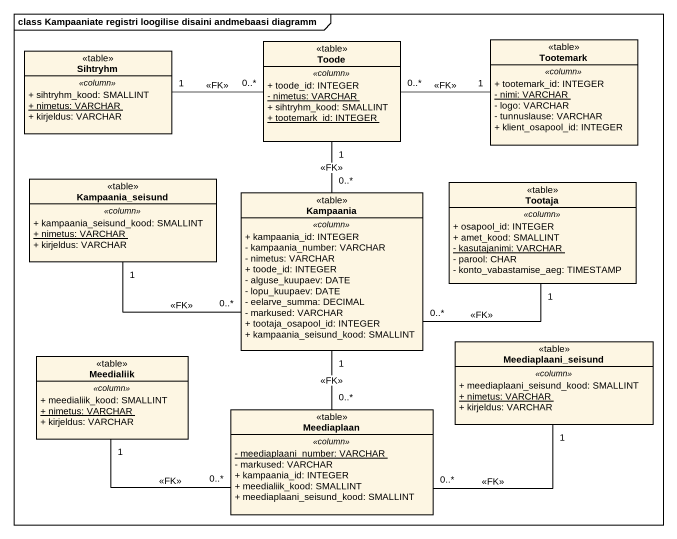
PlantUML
@startuml
mainframe class Kampaaniate registri loogilise disaini andmebaasi diagramm
hide circle
hide empty members
skinparam classAttributeIconSize 0
class Sihtryhm <<table>> {
  .. <<column>> ..
  + sihtryhm_kood: SMALLINT
  {static} + nimetus: VARCHAR
  + kirjeldus: VARCHAR
}
class Toode <<table>> {
  .. <<column>> ..
  + toode_id: INTEGER
  {static} - nimetus: VARCHAR
  + sihtryhm_kood: SMALLINT
  {static} + tootemark_id: INTEGER
}
class Tootemark <<table>> {
  .. <<column>> ..
  + tootemark_id: INTEGER
  {static} - nimi: VARCHAR
  - logo: VARCHAR
  - tunnuslause: VARCHAR
  + klient_osapool_id: INTEGER
}
class Kampaania_seisund <<table>> {
  .. <<column>> ..
  + kampaania_seisund_kood: SMALLINT
  {static} + nimetus: VARCHAR
  + kirjeldus: VARCHAR
}
class Tootaja <<table>> {
  .. <<column>> ..
  + osapool_id: INTEGER
  + amet_kood: SMALLINT
  {static} - kasutajanimi: VARCHAR
  - parool: CHAR
  - konto_vabastamise_aeg: TIMESTAMP
}
class Kampaania <<table>> {
  .. <<column>> ..
  + kampaania_id: INTEGER
  - kampaania_number: VARCHAR
  - nimetus: VARCHAR
  + toode_id: INTEGER
  - alguse_kuupaev: DATE
  - lopu_kuupaev: DATE
  - eelarve_summa: DECIMAL
  - markused: VARCHAR
  + tootaja_osapool_id: INTEGER
  + kampaania_seisund_kood: SMALLINT
}
class Meediaplaani_seisund <<table>> {
  .. <<column>> ..
  + meediaplaani_seisund_kood: SMALLINT
  {static} + nimetus: VARCHAR
  + kirjeldus: VARCHAR
}
class Meedialiik <<table>> {
  .. <<column>> ..
  + meedialiik_kood: SMALLINT
  {static} + nimetus: VARCHAR
  + kirjeldus: VARCHAR
}
class Meediaplaan <<table>> {
  .. <<column>> ..
  {static} - meediaplaani_number: VARCHAR
  - markused: VARCHAR
  + kampaania_id: INTEGER
  + meedialiik_kood: SMALLINT
  + meediaplaani_seisund_kood: SMALLINT
}
Toode "0..*" -left- "1" Sihtryhm : <<FK>>
Toode "0..*" -right- "1" Tootemark : <<FK>>
Kampaania "0..*" -up- "1" Toode : <<FK>>
Kampaania "0..*" -left- "1" Kampaania_seisund : <<FK>>
Kampaania "0..*" -right- "1" Tootaja : <<FK>>
Meediaplaan "0..*" -up- "1" Kampaania : <<FK>>
Meediaplaan "0..*" -right- "1" Meediaplaani_seisund : <<FK>>
Meediaplaan "0..*" -left- "1" Meedialiik : <<FK>>
@enduml
